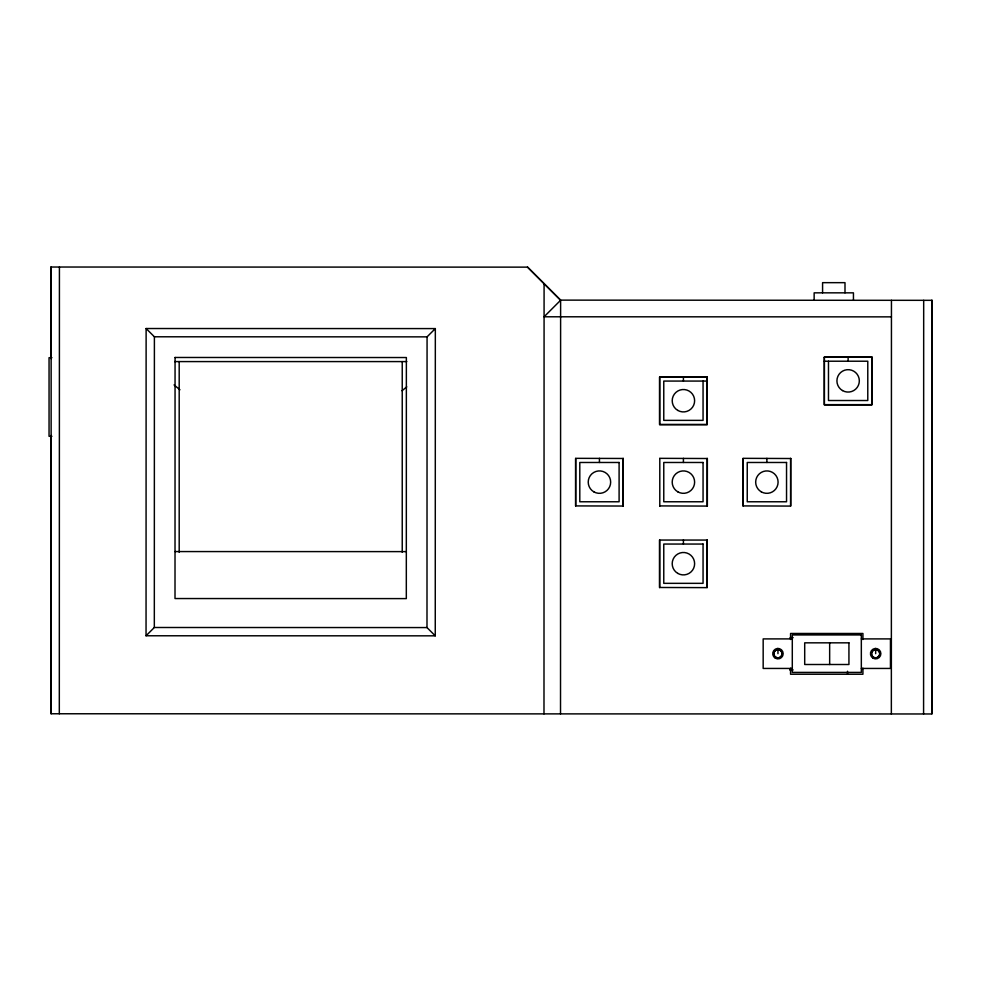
<?xml version="1.0" encoding="UTF-8"?>
<svg xmlns="http://www.w3.org/2000/svg" width="981" height="981" viewBox="0 0 981 981"><rect width="100%" height="100%" fill="white"/><g stroke="black" fill="none" stroke-linecap="round" stroke-linejoin="round"><path stroke-width="1.47" d="M527.52 267.028L560.605 300.125L931.95 300.333L931.852 713.972L51.122 713.763L51.147 267.028M59.314 713.763L59.424 267.028M146.046 635.774L146.12 328.525L435.331 328.586L435.257 635.835L146.046 635.774L154.324 627.497L426.993 627.57L435.257 635.835M154.324 627.497L154.397 336.79L146.12 328.525M426.993 627.57L427.066 336.863L435.331 328.586M543.989 713.874L544.087 283.693M560.519 713.886L560.617 300.247L527.52 267.139L51.122 267.028L51.122 358.592M575.626 506.037L575.639 458.458M623.193 506.037L623.205 458.47L575.663 458.335L575.663 505.914L623.193 506.037L623.229 458.335M659.575 587.619L659.588 540.053L707.154 540.065L707.142 587.631L659.637 587.484L659.637 539.906M659.784 506.073L659.796 458.507M743.071 506.073L743.083 458.507M790.563 668.184L790.563 674.229L862.924 674.241L862.924 668.184M790.563 639.502L790.576 633.468L862.937 633.481L862.924 639.514M891.349 713.96L891.447 300.321M923.587 713.972L923.685 300.333M560.617 300.247L544.075 316.789L891.435 316.863M402.051 390.745L406.747 386.857M154.397 336.79L427.066 336.863M51.098 349.432L51.122 267.028M51.919 357.697L49.05 357.697L49.05 436.287L51.919 436.287M824.347 361.216L867.78 361.216L867.78 400.518L828.479 400.518L828.479 361.216M174.643 361.584L406.808 361.584M707.203 381.069L663.769 381.069L663.769 420.371L703.058 420.371L703.058 381.069M659.637 458.335L707.362 458.519L707.35 506.086L659.637 505.914M175.023 551.567L406.33 551.616M790.085 637.65L793.114 637.65M792.292 638.901L763.169 638.901L763.169 668.441L792.292 668.441M861.33 638.901L890.454 638.901L890.454 668.441L861.33 668.441M789.644 669.913L793.114 669.913M174.054 384.92L179.94 389.776M931.938 300.125L931.938 713.763M875.665 648.453L875.665 653.665M853.445 300.284L853.445 292.841L814.144 292.841L814.144 300.284M848.124 357.084L848.124 361.216M847.523 671.262L847.523 673.947M844.997 292.841L844.997 282.663L822.581 282.663L822.581 292.841M829.656 642.837L829.656 664.505M790.674 458.335L790.674 505.914M777.958 648.453L777.958 653.665M766.884 458.335L766.884 462.48M707.203 458.335L707.203 505.914M707.203 539.906L707.203 587.484M683.414 376.937L683.414 381.069M683.414 458.335L683.414 462.48M683.414 539.906L683.414 544.05M599.44 458.335L599.44 462.48M402.235 361.584L402.235 552.303M179.192 361.584L179.192 552.303M51.122 435.503L51.122 713.763M780.03 650.084A4.132 4.132 0 0 1 781.121 656.326A4.132 4.132 0 0 1 774.794 656.326A4.132 4.132 0 0 1 775.885 650.084M776.891 649.68A4.132 4.132 0 0 1 779.024 649.68M175.059 357.476L175.01 598.545L406.318 598.606L406.367 357.538L175.059 357.476M659.624 377.084L659.612 424.65L707.191 424.663L707.191 377.084L659.624 377.084M790.649 458.519L790.637 506.086L743.108 505.914L743.108 458.335L790.649 458.519M824.347 357.268L824.334 404.834L871.901 404.846L871.913 357.268L824.347 357.268M871.913 357.084L824.347 357.084L824.347 404.65L871.913 404.65L871.913 357.084M707.203 376.937L659.637 376.937L659.637 424.503L707.203 424.503L707.203 376.937M619.097 462.48L579.796 462.48L579.796 501.769L619.097 501.769L619.097 462.48M703.058 462.48L663.769 462.48L663.769 501.769L703.058 501.769L703.058 462.48M786.541 462.48L747.24 462.48L747.24 501.769L786.541 501.769L786.541 462.48M703.058 544.05L663.769 544.05L663.769 583.339L703.058 583.339L703.058 544.05M861.33 634.94L792.292 634.94L792.292 672.402L861.33 672.402L861.33 634.94M848.933 642.837L804.702 642.837L804.702 664.505L848.933 664.505L848.933 642.837M775.824 657.429A4.132 4.132 0 0 0 782.029 653.849A4.132 4.132 0 0 0 775.824 650.256A4.132 4.132 0 0 0 775.824 657.429M873.531 657.442A4.132 4.132 0 0 0 879.736 653.861A4.132 4.132 0 0 0 873.531 650.28A4.132 4.132 0 0 0 873.531 657.442M872.747 656.596A4.132 4.132 0 0 0 879.663 654.744A4.132 4.132 0 0 0 874.598 649.68A4.132 4.132 0 0 0 872.747 656.596M775.346 658.19A5.212 5.212 0 0 0 783.169 653.665A5.212 5.212 0 0 0 775.346 649.152A5.212 5.212 0 0 0 775.346 658.19M873.065 658.19A5.212 5.212 0 0 0 880.877 653.665A5.212 5.212 0 0 0 873.065 649.152A5.212 5.212 0 0 0 873.065 658.19M677.81 573.407A11.208 11.208 0 0 0 694.622 563.695A11.208 11.208 0 0 0 677.81 553.983A11.208 11.208 0 0 0 677.81 573.407M677.81 410.426A11.208 11.208 0 0 0 694.622 400.714A11.208 11.208 0 0 0 677.81 391.014A11.208 11.208 0 0 0 677.81 410.426M842.52 390.573A11.208 11.208 0 0 0 859.331 380.861A11.208 11.208 0 0 0 842.52 371.161A11.208 11.208 0 0 0 842.52 390.573M677.81 491.837A11.208 11.208 0 0 0 694.622 482.125A11.208 11.208 0 0 0 677.81 472.413A11.208 11.208 0 0 0 677.81 491.837M593.836 491.837A11.208 11.208 0 0 0 610.66 482.125A11.208 11.208 0 0 0 593.836 472.413A11.208 11.208 0 0 0 593.836 491.837M761.281 491.837A11.208 11.208 0 0 0 778.092 482.125A11.208 11.208 0 0 0 761.281 472.413A11.208 11.208 0 0 0 761.281 491.837"/></g></svg>
